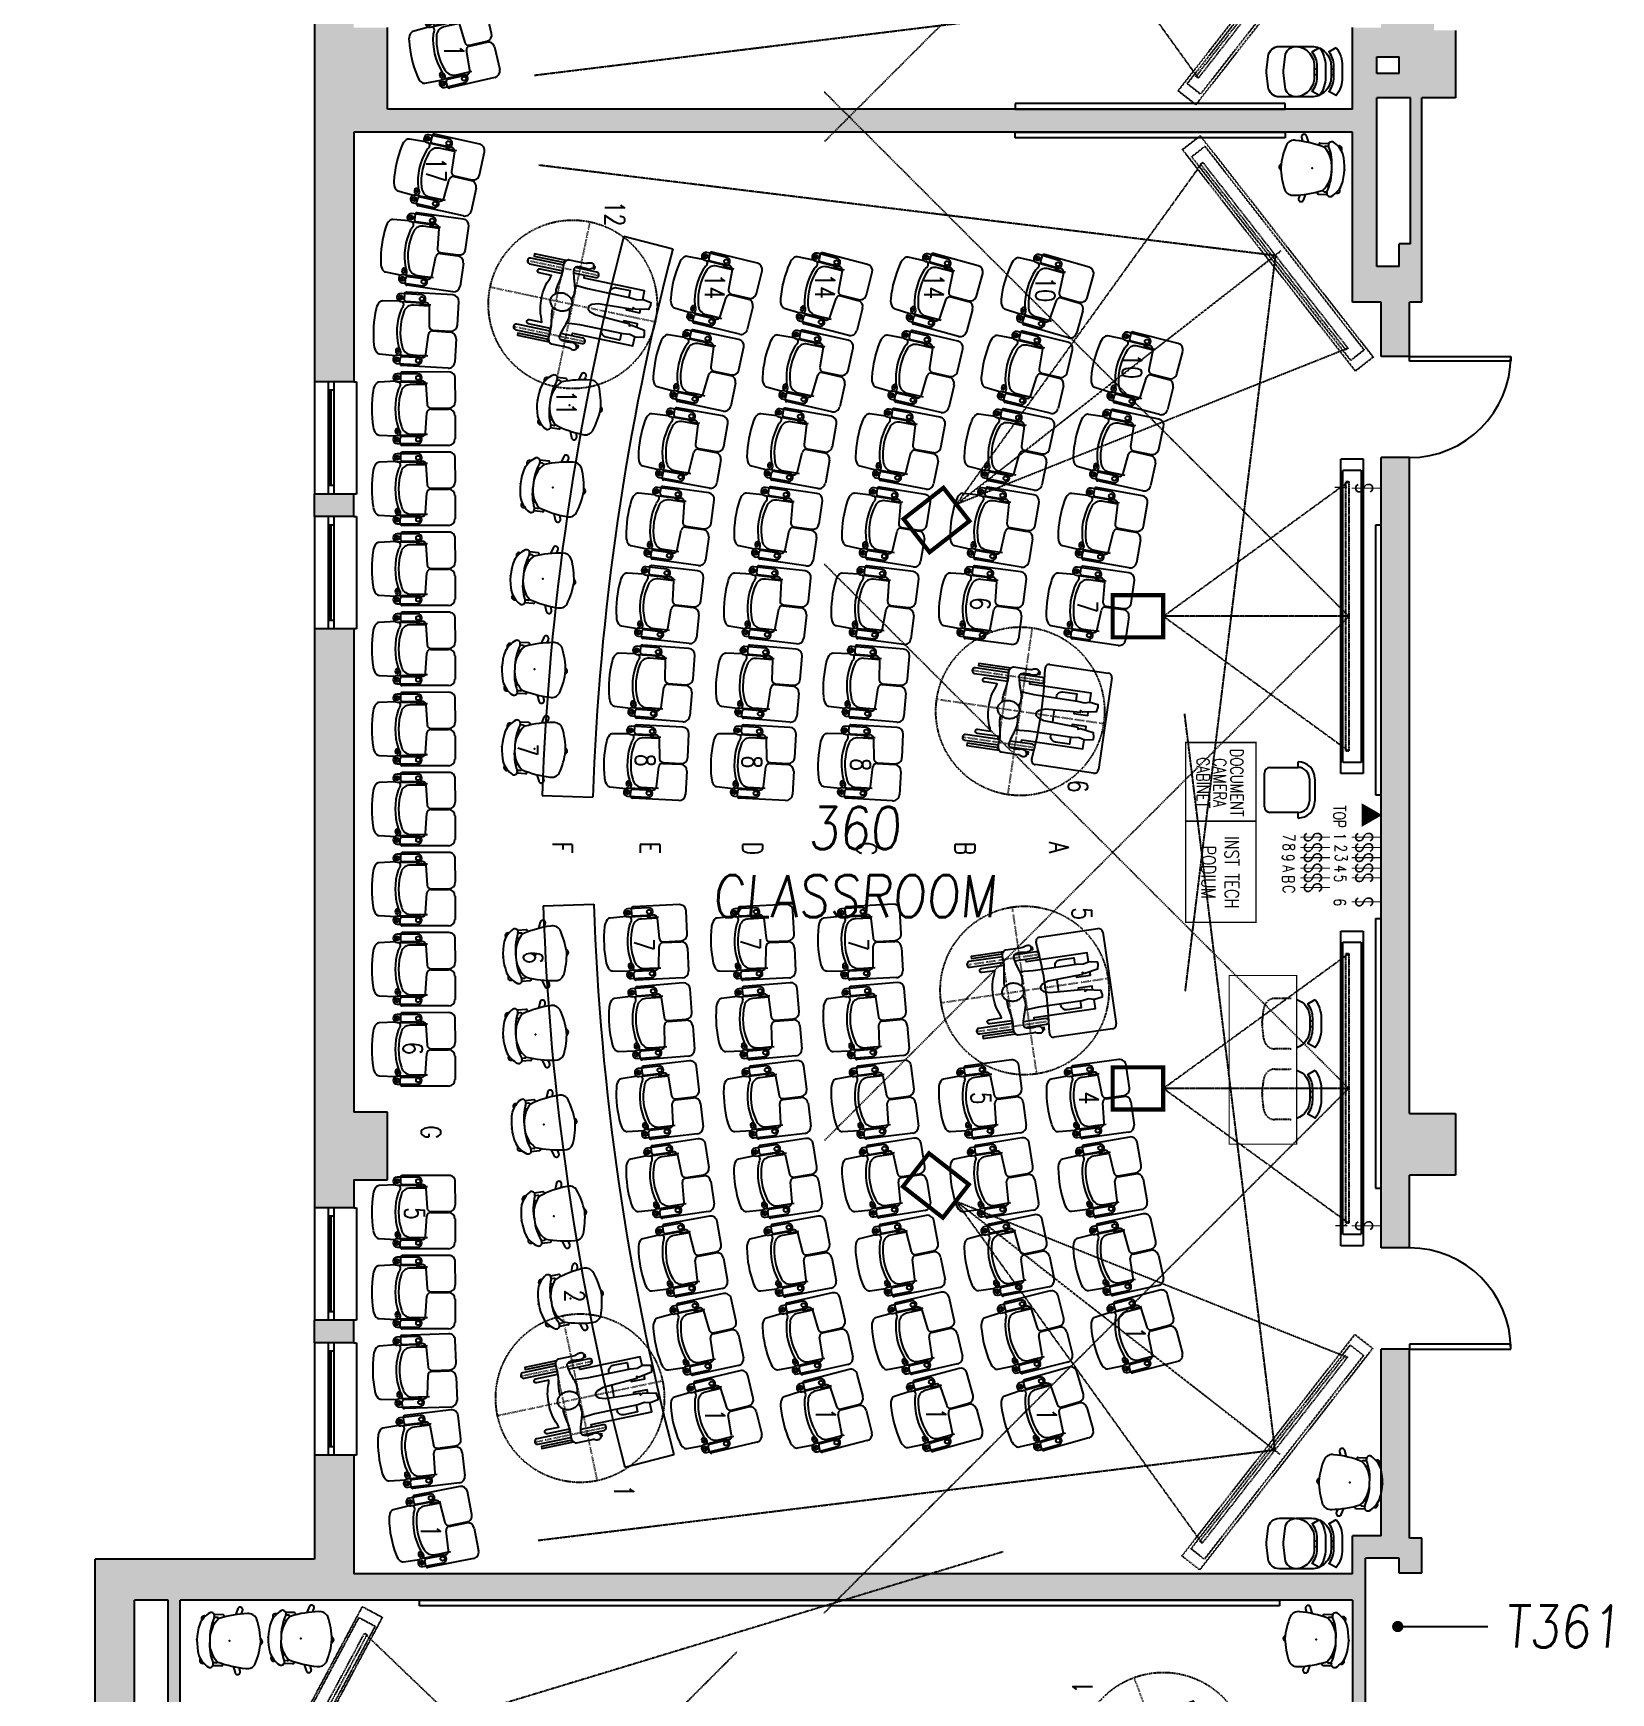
# Model space of a CAD drawing. Extents: x 1017 to 4085, y 665 to 3373.
# Drawn here: x 3101 to 3662, y 1490 to 2081 of the extents above; entities that cross this region are included whole.
import ezdxf
from ezdxf.enums import TextEntityAlignment as Align

# ---------------------------------------------------------------- set-up
doc = ezdxf.new("R2010")
doc.units = 0
doc.header["$MEASUREMENT"] = 0
for name, pattern in [('CENTER2', [1.125, 0.75, -0.125, 0.125, -0.125]), ('DASHED2', [0.375, 0.25, -0.125]), ('DOT', [0.25, 0, -0.25]), ('DOT2', [0.125, 0, -0.125])]:
    doc.linetypes.add(name, pattern=pattern)
doc.layers.get('0').update_dxf_attribs({"linetype": 'CONTINUOUS'})
for name, color, linetype in [('A-BELOW', 111, 'CONTINUOUS'), ('A-DOOR', 7, 'CONTINUOUS'), ('A-FS-ID', 6, 'CONTINUOUS'), ('A-FS-NM', 6, 'CONTINUOUS'), ('A-GLAZ', 191, 'CONTINUOUS'), ('A-WL-EX', 171, 'CONTINUOUS'), ('class_ADA', 253, 'CONTINUOUS'), ('class_FILL', 253, 'CONTINUOUS'), ('class_FURN', 30, 'CONTINUOUS'), ('class_NOTE', 40, 'CONTINUOUS'), ('class_OH_TECH', 43, 'DASHED2'), ('class_SWITCHES', 7, 'CONTINUOUS')]:
    doc.layers.add(name, color=color, linetype=linetype)
doc.styles.add('ROMAND', font='romand', dxfattribs={"width": 0.75, "height": 0.25})
doc.styles.add('ROMANS', font='romans.shx', dxfattribs={"width": 0.75, "height": 0.078125})
doc.styles.get("Standard").update_dxf_attribs({"font": 'ROMANS', "width": 0.85, "oblique": 5, "height": 15})

# ---------------------------------------------------------------- blocks, each defined once
blk = doc.blocks.new('KI-Concerto')
at = {"layer": 'class_FURN'}
for p, q in [((15.92, 5.94), (8.54, 5.94)), ((26.93, 6.56), (10.42, 6.53)), ((7.89, 3.22), (2.11, 2.92)), ((8.54, 3.06), (15.92, 3.06)), ((9.73, 5.84), (9.73, 4.01)), ((10.42, 3.32), (17.39, 3.33)), ((18.76, 2.06), (13.16, 2.06)), ((15.3, 2.56), (19.33, 2.56)), ((18.76, 2.05), (19.23, -5.06)), ((29.24, -4.04), (29.22, 4.27)), ((18.65, -15.07), (19.1, -7.96)), ((20.48, -6.67), (26.82, -6.67)), ((20.6, -6.35), (26.95, -6.33)), ((29.12, -8.96), (29.12, -17.27)), ((2.11, -15.92), (7.89, -16.22)), ((15.92, -16.06), (8.54, -16.06)), ((9.63, -18.88), (9.63, -17.04)), ((10.31, -16.35), (17.28, -16.35)), ((13.08, -15.56), (15.3, -15.56)), ((15.3, -15.56), (19.33, -15.56)), ((8.54, -18.94), (15.92, -18.94)), ((26.82, -19.56), (10.31, -19.56))]:
    blk.add_line(p, q, dxfattribs=at)
blk.add_lwpolyline([(15.3, -15.56), (18.52, -15.56)], dxfattribs=at)
for centre in [(8.48, 4.5), (16.01, 4.5), (8.48, -17.5), (16.01, -17.5)]:
    blk.add_circle(centre, 0.75, dxfattribs=at)
for centre, radius, start, end in [((8.54, 4.5), 1.44, 90, 270), ((10.42, 5.84), 0.688, 90.09677, 180.09677), ((15.92, 4.5), 1.44, 270, 90), ((26.93, 4.27), 2.29, 0.09677, 90.09677), ((40.31, -6.5), 40.83, 170.83889, 189.16111), ((4.9, -0.72), 4.95, 141.65363, 171.58659), ((2.19, 1.42), 1.5, 92.99997, 141.65363), ((29.82, -6.5), 21.99, 162.12732, 197.87268), ((12.95, -1.42), 4.4, 142.74738, 157.68292), ((8.46, 2), 1.25, 322.74738, 58.4517), ((10.42, 4.01), 0.688, 180.09677, 270.09677), ((13.16, -1.25), 3.31, 90, 160.16704), ((17.39, 1.96), 1.38, 3.749, 90.09677), ((29.46, -6.5), 20.43, 161.82199, 198.17801), ((20.6, -4.97), 1.38, 183.749, 270.09677), ((26.94, -4.04), 2.29, 270.09677, 0.09677), ((20.48, -8.05), 1.38, 90, 176.34778), ((26.82, -8.96), 2.29, 0, 90), ((4.9, -12.28), 4.95, 188.41341, 218.34637), ((2.19, -14.42), 1.5, 218.34637, 267.00003), ((8.54, -17.5), 1.44, 90, 270), ((12.95, -11.58), 4.4, 202.31708, 217.25262), ((8.46, -15), 1.25, 301.5483, 37.25262), ((10.31, -17.04), 0.688, 90, 180), ((13.63, -11.89), 3.71, 195.36427, 261.524), ((15.92, -17.5), 1.44, 270, 90), ((17.28, -14.98), 1.38, 270, 356.34778), ((26.82, -17.27), 2.29, 270, 0), ((10.31, -18.88), 0.688, 180, 270)]:
    blk.add_arc(centre, radius, start, end, dxfattribs=at)
blk.add_ellipse((8.48, -14.5), major_axis=(0, -0.978), ratio=0.510636, dxfattribs=at)
for p in [(8.48, 4.5), (8.48, 4.5), (8.48, 4.5), (8.48, 4.5), (8.48, 4.42), (8.48, -14.5), (8.48, -17.5), (8.48, -17.5), (8.48, -17.5), (8.48, -17.5), (8.48, -17.5), (8.48, -17.5), (8.48, -17.5), (8.48, -17.5), (8.48, -17.5)]:
    blk.add_point(p, dxfattribs=at)
blk = doc.blocks.new('KI-Loose Castor')
at = {"layer": 'class_FURN'}
for p, q in [((-11.48, 2.41), (-9.33, 1.69)), ((-9.69, 3.85), (-10.77, 4.15)), ((9.12, 1.7), (11.25, 2.51)), ((10.7, 4.34), (9.42, 3.92)), ((-9.1, -2.78), (-9.04, -5.78)), ((-8.36, -2.27), (-8.61, -2.27)), ((-8.06, -4.76), (-8.04, -5.76)), ((-5.98, -5.49), (-6.5, -6.29)), ((6.45, -6.13), (5.93, -5.42)), ((8.14, -4.44), (8.16, -5.44)), ((8.34, -1.94), (8.59, -1.93)), ((9.1, -2.42), (9.16, -5.42)), ((-4.07, -6.41), (-4.34, -6.79)), ((4.01, -6.39), (4.27, -6.71))]:
    blk.add_line(p, q, dxfattribs=at)
for centre, radius, start, end in [((-6.8, 6.47), 3.15, 118.42594, 189.91254), ((26.79, 8.81), 36.81, 184.48419, 200.40843), ((2.08, -17.11), 28.33, 94.6617, 111.50889), ((-0.11, 10.72), 1.01, 18.70818, 162.16334), ((-1.4, -16.65), 27.8, 70.5697, 87.57572), ((-27.2, 7.73), 36.81, 341.86433, 357.78857), ((6.46, 6.73), 3.15, 352.36022, 63.84683), ((-11.13, 3.28), 0.941, 67.68948, 255.34965), ((10.98, 3.42), 0.957, 286.85803, 108.84649), ((-8.48, -6.9), 1.22, 68.51741, 204.44381), ((-8.6, -2.77), 0.5, 91.13638, 181.13638), ((-7.56, -4.75), 0.5, 96.27317, 181.13638), ((-1.22, 11.69), 18.74, 248.6571, 274.89283), ((-0.62, 3.19), 10.2, 225.9302, 274.21185), ((0.71, 2.51), 9.5, 268.01282, 318.07888), ((1.2, 9.33), 16.33, 267.12531, 295.232), ((7.64, -4.45), 0.5, 1.13638, 85.41919), ((8.65, -6.56), 1.22, 337.82896, 113.75535), ((8.6, -2.43), 0.5, 1.13638, 91.13638), ((-2.09, -2.56), 8.93, 212.80472, 248.17698), ((-7.41, -9.39), 0.951, 155.82172, 308.26441), ((-0.2, 7.79), 19.35, 254.40325, 287.86951), ((2.09, -2.48), 8.93, 294.09578, 329.46804), ((7.57, -9.26), 0.959, 228.65316, 29.28798)]:
    blk.add_arc(centre, radius, start, end, dxfattribs=at)
for p in [(0, 0), (0.18, -11.56)]:
    blk.add_point(p, dxfattribs=at)
blk = doc.blocks.new('Roma_Chair')
at = {"layer": 'class_FURN'}
for points in [[(-5.44, 11.7), (-0.44, 12.26, -0.055385), (0.44, 12.26), (5.44, 11.7, -0.382162), (9, 7.73), (9, 2.31, -0.414214), (2, -4.69), (-2, -4.69, -0.414214), (-9, 2.31), (-9, 7.73, -0.382162)], [(8.55, -6.53, -0.160866), (2, -8.69), (-2, -8.69, -0.160866), (-8.55, -6.53), (-7.04, -3.91, 0.171967), (-2, -5.69), (2, -5.69, 0.171967), (7.04, -3.91)]]:
    blk.add_lwpolyline(points, format="xyb", close=True, dxfattribs=at)
for points in [[(-1, -4.69), (-1, -5.69)], [(1, -4.69), (1, -5.69)]]:
    blk.add_lwpolyline(points, dxfattribs=at)
blk = doc.blocks.new('IT-Screen_08_short')
at = {"layer": 'class_OH_TECH', "linetype": 'DASHED2', "ltscale": 0.5}
for points in [[(186.68, -186.68), (0, 0), (186.68, 186.68)], [(0, 48), (66, 0), (0, -48)]]:
    blk.add_lwpolyline(points, dxfattribs=at)
for points in [[(-5.12, 56), (2.88, 56), (2.88, -56), (-5.12, -56)], [(-4.38, 52), (2.12, 52), (2.12, -52), (-4.38, -52)]]:
    blk.add_lwpolyline(points, close=True, dxfattribs=at)
at = {"layer": 'class_OH_TECH', "linetype": 'DASHED2', "ltscale": 0.4}
blk.add_lwpolyline([(0, 48), (1, 48), (1, -48), (0, -48)], close=True, dxfattribs=at)
at = {"layer": 'class_OH_TECH', "linetype": 'DASHED2', "ltscale": 0.5, "const_width": 1.5}
blk.add_lwpolyline([(66, -7.5), (84, -7.5), (84, 7.5), (66, 7.5)], close=True, dxfattribs=at)
at = {"layer": 'class_OH_TECH', "linetype": 'CENTER2', "ltscale": 0.5}
blk.add_lwpolyline([(0, 0), (66, 0)], dxfattribs=at)
blk = doc.blocks.new('IT-Screen_07_center')
at = {"layer": 'class_OH_TECH', "linetype": 'DASHED2', "ltscale": 0.5}
for points in [[(189.17, -186.68), (2.49, 0), (189.17, 186.68)], [(2.49, 42), (146.49, 0), (2.49, -42)]]:
    blk.add_lwpolyline(points, dxfattribs=at)
for points in [[(-2.63, 50), (5.37, 50), (5.37, -50), (-2.63, -50)], [(-1.63, 46), (4.37, 46), (4.37, -46), (-1.63, -46)]]:
    blk.add_lwpolyline(points, close=True, dxfattribs=at)
at = {"layer": 'class_OH_TECH', "linetype": 'DASHED2', "ltscale": 0.4}
blk.add_lwpolyline([(2.49, 42), (3.49, 42), (3.49, -42), (2.49, -42)], close=True, dxfattribs=at)
at = {"layer": 'class_OH_TECH', "linetype": 'DASHED2', "ltscale": 0.5, "const_width": 1.5}
blk.add_lwpolyline([(146.49, -7.5), (164.49, -7.5), (164.49, 7.5), (146.49, 7.5)], close=True, dxfattribs=at)
at = {"layer": 'class_OH_TECH', "linetype": 'CENTER2', "ltscale": 0.5}
blk.add_lwpolyline([(0, 0), (146.49, 0)], dxfattribs=at)
blk = doc.blocks.new('EDADA_KI_with wheel chair')
at = {"layer": 'class_ADA', "color": 253, "linetype": 'DOT'}
for p, q in [((0, -60.53), (0, -0.53)), ((-12, -49.53), (-12, -23.53)), ((12, -49.53), (12, -23.53)), ((30, -30.53), (-30, -30.53)), ((14.75, -36.53), (-14.75, -36.53))]:
    blk.add_line(p, q, dxfattribs=at)
at = {"layer": 'class_ADA', "color": 253}
for points in [[(-6.97, -31.34), (-6.57, -26.53), (-6.57, -10.84), (-6.29, -8.45), (-6.85, -6.34), (-6.36, -3.53), (-5.45, -3.39), (-3.76, -3.74), (-2.91, -8.38), (-3.34, -9.3), (-2.63, -9.37), (-2, -21.75), (-1.3, -23.86), (-0.52, -24.77), (0, -24.85), (0.52, -24.77), (1.3, -23.86), (2, -21.75), (2.63, -9.37), (3.34, -9.3), (2.91, -8.38), (3.76, -3.74), (5.45, -3.39), (6.36, -3.53), (6.85, -6.34), (6.29, -8.45), (6.57, -10.84), (6.57, -26.53), (6.97, -31.34)], [(-6.8, -6.53), (-10, -6.53), (-10, -28.53), (-11, -28.53)], [(-2.52, -11.53), (-2, -11.53), (-2, -6.53), (-3.25, -6.53)], [(3.25, -6.53), (2, -6.53), (2, -11.53), (2.52, -11.53)], [(11, -28.53), (10, -28.53), (10, -6.53), (6.8, -6.53)], [(-14, -26.3), (-14, -25.53), (-14.75, -25.53), (-14.75, -26.03)], [(14.75, -26.03), (14.75, -25.53), (14, -25.53), (14, -26.3)], [(-14.75, -35.98), (-14.75, -47.53), (-14, -47.53), (-14, -36.39)], [(14, -36.39), (14, -47.53), (14.75, -47.53), (14.75, -35.98)]]:
    blk.add_lwpolyline(points, dxfattribs=at)
for points in [[(-6.57, -18.53), (-7, -18.53, -0.414214), (-9, -16.53), (-9, -11.53), (-6.57, -11.53)], [(6.57, -11.53), (9, -11.53), (9, -16.53, -0.414214), (7, -18.53), (6.57, -18.53)], [(-11, -32.53), (-11, -24.53, 1), (-13, -24.53), (-13, -32.38, 1)], [(2.16, -18.53), (0, -18.53), (-2.16, -18.53, -0.414214)], [(13, -32.38), (13, -24.53, 1), (11, -24.53), (11, -32.53, 1)], [(-2.43, -37.25, -0.009012), (-3.41, -37.32, -0.040464), (-4.18, -37.3, -0.024009), (-6.95, -36.86, 0.02518), (-9.6, -36.45, 0.062246), (-12.47, -36.51, -0.115331), (-14.03, -36.38, -0.037518), (-14.31, -36.27, -0.035722), (-14.59, -36.1, -0.094361), (-15.15, -35.54, -0.148049), (-15.29, -35.05), (-15.29, -29.84), (-15.29, -28.93, 0.11973), (-15.36, -28.64, -0.046388), (-15.65, -27.94, -0.031539), (-15.71, -27.64, -0.017582), (-15.79, -27.1, -0.384464), (-15.01, -26.06, -0.325919), (-13.68, -26.67, -0.055549), (-13.4, -27.34, -0.074743), (-13.32, -27.87, -0.052222), (-13.42, -28.65, 0.045141), (-13.54, -29.56, 0.049351), (-13.43, -31.4, 0.103824), (-13.11, -32.23, 0.053783), (-12.93, -32.46, 0.074353), (-12.76, -32.58, 0.158953), (-12.03, -32.71, 0.041249), (-9.31, -32.09, 0.003698), (-7.91, -31.64, -0.006681), (-7.13, -31.39, -0.005459), (-6.14, -31.1, -0.007155), (-5.38, -30.9, -0.061185), (-4.97, -30.85, -0.015766), (-3.41, -30.9, -0.062077), (-2.61, -31.05, -0.029276), (-1.74, -31.38)], [(2.43, -37.25, 0.009012), (3.41, -37.32, 0.040464), (4.18, -37.3, 0.024009), (6.95, -36.86, -0.02518), (9.6, -36.45, -0.062246), (12.47, -36.51, 0.115331), (14.03, -36.38, 0.037518), (14.31, -36.27, 0.035722), (14.59, -36.1, 0.094361), (15.15, -35.54, 0.148049), (15.29, -35.05), (15.29, -29.84), (15.29, -28.93, -0.11973), (15.36, -28.64, 0.046388), (15.65, -27.94, 0.031539), (15.71, -27.64, 0.017582), (15.79, -27.1, 0.384464), (15.01, -26.06, 0.325919), (13.68, -26.67, 0.055549), (13.4, -27.34, 0.074743), (13.32, -27.87, 0.052222), (13.42, -28.65, -0.045141), (13.54, -29.56, -0.049351), (13.43, -31.4, -0.103824), (13.11, -32.23, -0.053783), (12.93, -32.46, -0.074353), (12.76, -32.58, -0.158953), (12.03, -32.71, -0.041249), (9.31, -32.09, -0.003698), (7.91, -31.64, 0.006681), (7.13, -31.39, 0.005459), (6.14, -31.1, 0.007155), (5.38, -30.9, 0.061185), (4.97, -30.85, 0.015766), (3.41, -30.9, 0.062077), (2.61, -31.05, 0.029276), (1.74, -31.38)], [(-13, -36.55), (-13, -48.53, 1), (-11, -48.53), (-11, -36.39, 1)], [(11, -36.53), (10, -36.53), (10, -44.53, -1), (8.5, -44.53), (8.5, -40.03), (7.5, -40.28, -0.123106), (0, -41.78, -0.123106), (-7.5, -40.28), (-8.5, -40.03), (-8.5, -44.53, -1), (-10, -44.53), (-10, -36.53), (-11, -36.53)], [(11, -36.39), (11, -48.53, 1), (13, -48.53), (13, -36.55, 1)]]:
    blk.add_lwpolyline(points, format="xyb", dxfattribs=at)
blk.add_lwpolyline([(0, -38.71, 0.122026), (1.16, -38.42, 0.105329), (2.22, -37.54, 0.087994), (2.89, -36.28, 0.078725), (3.14, -34.71, 0.078725), (2.89, -33.14, 0.087994), (2.22, -31.88, 0.105329), (1.16, -30.99, 0.122026), (0, -30.71, 0.122026), (-1.16, -30.99, 0.105329), (-2.22, -31.88, 0.087994), (-2.89, -33.14, 0.078725), (-3.14, -34.71, 0.078725), (-2.89, -36.28, 0.087994), (-2.22, -37.54, 0.105329), (-1.16, -38.42, 0.122026)], format="xyb", close=True, dxfattribs=at)
at = {"layer": 'class_ADA', "color": 252, "linetype": 'DOT2', "ltscale": 0.5}
blk.add_circle((0, -30.53), 30, dxfattribs=at)
at = {"layer": 'class_FURN'}
for p, q in [((-16.5, 0), (16.5, 0)), ((-18, -22.5), (-18, -1.5)), ((18, -1.5), (18, -22.5))]:
    blk.add_line(p, q, dxfattribs=at)
for centre, radius, start, end in [((-16.5, -1.5), 1.5, 90, 180), ((16.5, -1.5), 1.5, 360, 90), ((-16.5, -22.5), 1.5, 180, 279.93948), ((0, -158.41), 135.41, 83.1115, 96.8885), ((16.5, -22.5), 1.5, 260.06052, 0)]:
    blk.add_arc(centre, radius, start, end, dxfattribs=at)
blk = doc.blocks.new('Mayline_Instructor_Table')
at = {"layer": 'class_FURN', "const_width": 0.375}
blk.add_lwpolyline([(-30, -24), (30, -24), (30, 0), (-30, 0)], close=True, dxfattribs=at)
blk = doc.blocks.new('Roma_Chair_underdesk')
at = {"layer": 'class_FURN', "color": 252, "linetype": 'DOT2', "ltscale": 0.5}
blk.add_lwpolyline([(-8.99, 1.94, -0.013189), (-9, 2.31), (-9, 7.73, -0.382162), (-5.44, 11.7), (-0.44, 12.26, -0.055385), (0.44, 12.26), (5.44, 11.7, -0.382162), (9, 7.73), (9, 2.31, -0.013189), (8.99, 1.94)], format="xyb", dxfattribs=at)
at = {"layer": 'class_FURN'}
blk.add_lwpolyline([(8.61, 0, -0.318862), (2, -4.69), (-2, -4.69, -0.318862), (-8.61, 0, -0.318862)], format="xyb", dxfattribs=at)
blk.add_lwpolyline([(8.55, -6.53, -0.160866), (2, -8.69), (-2, -8.69, -0.160866), (-8.55, -6.53), (-7.04, -3.91, 0.171967), (-2, -5.69), (2, -5.69, 0.171967), (7.04, -3.91)], format="xyb", close=True, dxfattribs=at)
for points in [[(-1, -4.69), (-1, -5.69)], [(1, -4.69), (1, -5.69)]]:
    blk.add_lwpolyline(points, dxfattribs=at)
blk = doc.blocks.new('KI-Strive-Stool')
at = {"layer": 'class_FURN'}
for p, q in [((-6, 0), (6, 0)), ((-8, -12), (-8, -2)), ((8, -2), (8, -12)), ((-10, -12), (-8, -12)), ((4, -16), (-4, -16)), ((8, -12), (10, -12)), ((4, -18), (-4, -18))]:
    blk.add_line(p, q, dxfattribs=at)
for centre, radius, start, end in [((-6, -2), 2, 90, 180), ((6, -2), 2, 0, 90), ((-4, -12), 6, 180, 270), ((-4, -12), 4, 180, 270), ((4, -12), 6, 270, 0), ((4, -12), 4, 270, 0)]:
    blk.add_arc(centre, radius, start, end, dxfattribs=at)
blk = doc.blocks.new('IT-Podium_36')
at = {"layer": 'class_FURN', "const_width": 0.5}
blk.add_lwpolyline([(0, -25), (36, -25), (36, 0), (0, 0)], close=True, dxfattribs=at)
at = {"layer": 'class_FURN', "insert": (18.22, -12.74), "char_height": 5, "width": 28, "attachment_point": 5, "style": 'ROMANS'}
blk.add_mtext('INST TECH PODIUM', dxfattribs=at)
blk = doc.blocks.new('IT-Document_Camera')
at = {"layer": 'class_FURN', "const_width": 0.5}
blk.add_lwpolyline([(0, -25), (28, -25), (28, 0), (0, 0)], close=True, dxfattribs=at)
at = {"layer": 'class_FURN', "insert": (14.34, -12.86), "char_height": 4.5, "width": 26, "attachment_point": 5, "line_spacing_factor": 0.8, "style": 'ROMANS'}
blk.add_mtext('DOCUMENT CAMERA CABINET', dxfattribs=at)
blk = doc.blocks.new('HC-WheelChair')
at = {"layer": 'class_ADA', "color": 253, "linetype": 'DOT'}
for p, q in [((0, 30), (0, -30)), ((-12, 19), (-12, -7)), ((12, 19), (12, -7)), ((-14.75, 6), (14.75, 6)), ((-30, 0), (30, 0))]:
    blk.add_line(p, q, dxfattribs=at)
at = {"layer": 'class_ADA', "color": 253}
for points in [[(-11, 5.86), (-11, 18, 1), (-13, 18), (-13, 6.02, 1)], [(13, 6.02), (13, 18, 1), (11, 18), (11, 5.86, 1)], [(-11, 6), (-10, 6), (-10, 14, -1), (-8.5, 14), (-8.5, 9.5), (-7.5, 9.75, -0.123106), (0, 11.25, -0.123106), (7.5, 9.75), (8.5, 9.5), (8.5, 14, -1), (10, 14), (10, 6), (11, 6)], [(-2.43, 6.71, 0.009012), (-3.41, 6.79, 0.040464), (-4.18, 6.76, 0.024009), (-6.95, 6.33, -0.02518), (-9.6, 5.92, -0.062246), (-12.47, 5.98, 0.115331), (-14.03, 5.85, 0.037518), (-14.31, 5.73, 0.035722), (-14.59, 5.57, 0.094361), (-15.15, 5, 0.148049), (-15.29, 4.51), (-15.29, -0.69), (-15.29, -1.61, -0.11973), (-15.36, -1.89, 0.046388), (-15.65, -2.59, 0.031539), (-15.71, -2.89, 0.017582), (-15.79, -3.44, 0.384464), (-15.01, -4.48, 0.325919), (-13.68, -3.86, 0.055549), (-13.4, -3.19, 0.074743), (-13.32, -2.66, 0.052222), (-13.42, -1.88, -0.045141), (-13.54, -0.97, -0.049351), (-13.43, 0.87, -0.103824), (-13.11, 1.7, -0.053783), (-12.93, 1.93, -0.074353), (-12.76, 2.05, -0.158953), (-12.03, 2.18, -0.041249), (-9.31, 1.56, -0.003698), (-7.91, 1.1, 0.006681), (-7.13, 0.86, 0.005459), (-6.14, 0.56, 0.007155), (-5.38, 0.36, 0.061185), (-4.97, 0.31, 0.015766), (-3.41, 0.36, 0.062077), (-2.61, 0.51, 0.029276), (-1.74, 0.85)], [(2.43, 6.71, -0.009012), (3.41, 6.79, -0.040464), (4.18, 6.76, -0.024009), (6.95, 6.33, 0.02518), (9.6, 5.92, 0.062246), (12.47, 5.98, -0.115331), (14.03, 5.85, -0.037518), (14.31, 5.73, -0.035722), (14.59, 5.57, -0.094361), (15.15, 5, -0.148049), (15.29, 4.51), (15.29, -0.69), (15.29, -1.61, 0.11973), (15.36, -1.89, -0.046388), (15.65, -2.59, -0.031539), (15.71, -2.89, -0.017582), (15.79, -3.44, -0.384464), (15.01, -4.48, -0.325919), (13.68, -3.86, -0.055549), (13.4, -3.19, -0.074743), (13.32, -2.66, -0.052222), (13.42, -1.88, 0.045141), (13.54, -0.97, 0.049351), (13.43, 0.87, 0.103824), (13.11, 1.7, 0.053783), (12.93, 1.93, 0.074353), (12.76, 2.05, 0.158953), (12.03, 2.18, 0.041249), (9.31, 1.56, 0.003698), (7.91, 1.1, -0.006681), (7.13, 0.86, -0.005459), (6.14, 0.56, -0.007155), (5.38, 0.36, -0.061185), (4.97, 0.31, -0.015766), (3.41, 0.36, -0.062077), (2.61, 0.51, -0.029276), (1.74, 0.85)], [(-13, 1.85), (-13, -6, 1), (-11, -6), (-11, 2, 1)], [(11, 2), (11, -6, 1), (13, -6), (13, 1.85, 1)], [(-6.57, -19), (-9, -19), (-9, -14, -0.414214), (-7, -12), (-6.57, -12)], [(-2.16, -12), (0, -12), (2.16, -12, -0.414214)], [(6.57, -12), (7, -12, -0.414214), (9, -14), (9, -19), (6.57, -19)]]:
    blk.add_lwpolyline(points, format="xyb", dxfattribs=at)
for points in [[(-14, 5.86), (-14, 17), (-14.75, 17), (-14.75, 5.45)], [(14.75, 5.45), (14.75, 17), (14, 17), (14, 5.86)], [(6.97, 0.8), (6.57, -4), (6.57, -19.69), (6.29, -22.08), (6.85, -24.19), (6.36, -27.01), (5.45, -27.15), (3.76, -26.79), (2.91, -22.15), (3.34, -21.24), (2.63, -21.17), (2, -8.78), (1.3, -6.67), (0.52, -5.76), (0, -5.68), (-0.52, -5.76), (-1.3, -6.67), (-2, -8.78), (-2.63, -21.17), (-3.34, -21.24), (-2.91, -22.15), (-3.76, -26.79), (-5.45, -27.15), (-6.36, -27.01), (-6.85, -24.19), (-6.29, -22.08), (-6.57, -19.69), (-6.57, -4), (-6.97, 0.8)], [(-14.75, -4.5), (-14.75, -5), (-14, -5), (-14, -4.24)], [(-11, -2), (-10, -2), (-10, -24), (-6.8, -24)], [(6.8, -24), (10, -24), (10, -2), (11, -2)], [(14, -4.24), (14, -5), (14.75, -5), (14.75, -4.5)], [(-3.25, -24), (-2, -24), (-2, -19), (-2.52, -19)], [(2.52, -19), (2, -19), (2, -24), (3.25, -24)]]:
    blk.add_lwpolyline(points, dxfattribs=at)
blk.add_lwpolyline([(0, 8.17, 0.122026), (-1.16, 7.89, 0.105329), (-2.22, 7, 0.087994), (-2.89, 5.74, 0.078725), (-3.14, 4.17, 0.078725), (-2.89, 2.6, 0.087994), (-2.22, 1.35, 0.105329), (-1.16, 0.46, 0.122026), (0, 0.17, 0.122026), (1.16, 0.46, 0.105329), (2.22, 1.35, 0.087994), (2.89, 2.6, 0.078725), (3.14, 4.17, 0.078725), (2.89, 5.74, 0.087994), (2.22, 7, 0.105329), (1.16, 7.89, 0.122026)], format="xyb", close=True, dxfattribs=at)
at = {"layer": 'class_ADA', "color": 252, "linetype": 'DOT2', "ltscale": 0.5}
blk.add_circle((0, 0), 30, dxfattribs=at)
blk = doc.blocks.new('IT-Screen_09')
at = {"layer": 'class_OH_TECH', "linetype": 'DASHED2', "ltscale": 0.5}
for points in [[(186.68, -186.68), (0, 0), (186.68, 186.68)], [(0, 54), (192, 0), (0, -54)]]:
    blk.add_lwpolyline(points, dxfattribs=at)
for points in [[(-5.12, 62), (2.88, 62), (2.88, -62), (-5.05, -62)], [(-4.37, 58), (2.13, 58), (2.13, -58), (-4.29, -58)]]:
    blk.add_lwpolyline(points, close=True, dxfattribs=at)
at = {"layer": 'class_OH_TECH', "linetype": 'DASHED2', "ltscale": 0.4}
blk.add_lwpolyline([(0, 54), (1, 54), (1, -54), (0, -54)], close=True, dxfattribs=at)
at = {"layer": 'class_OH_TECH', "linetype": 'DASHED2', "ltscale": 0.5, "const_width": 1.5}
blk.add_lwpolyline([(192, -7.5), (210, -7.5), (210, 7.5), (192, 7.5)], close=True, dxfattribs=at)
at = {"layer": 'class_OH_TECH', "linetype": 'CENTER2', "ltscale": 0.5}
blk.add_lwpolyline([(0, 0), (192, 0)], dxfattribs=at)
blk = doc.blocks.new('IT-Screen_10_short')
at = {"layer": 'class_OH_TECH', "linetype": 'DASHED2', "ltscale": 0.5}
for points in [[(186.68, -186.68), (0, 0), (186.68, 186.68)], [(0, 60), (120, 0), (0, -60)]]:
    blk.add_lwpolyline(points, dxfattribs=at)
for points in [[(-5.12, 68), (2.88, 68), (2.88, -68), (-5.12, -68)], [(-4.38, 64), (2.12, 64), (2.12, -64), (-4.38, -64)]]:
    blk.add_lwpolyline(points, close=True, dxfattribs=at)
at = {"layer": 'class_OH_TECH', "linetype": 'DASHED2', "ltscale": 0.4}
blk.add_lwpolyline([(0, 60), (1, 60), (1, -60), (0, -60)], close=True, dxfattribs=at)
at = {"layer": 'class_OH_TECH', "linetype": 'DASHED2', "ltscale": 0.5, "const_width": 1.5}
blk.add_lwpolyline([(120, -7.5), (138, -7.5), (138, 7.5), (120, 7.5)], close=True, dxfattribs=at)
at = {"layer": 'class_OH_TECH', "linetype": 'CENTER2', "ltscale": 0.5}
blk.add_lwpolyline([(0, 0), (120, 0)], dxfattribs=at)
blk = doc.blocks.new('SW1')
at = {"const_width": 0.5}
blk.add_lwpolyline([(0, 14), (0, 0)], dxfattribs=at)
at = {"style": 'ROMAND', "width": 0.75}
blk.add_text('S', height=8, dxfattribs=at).set_placement((0, 8.02), align=Align.MIDDLE_CENTER)
blk = doc.blocks.new('TEL')
blk.add_lwpolyline([(-2, 0, 0.5, 10.38, 0), (-11, 0, 10.38, 10.38, 0)], format="xyseb")
at = {"const_width": 0.5}
blk.add_lwpolyline([(-11, -5.2), (-2, 0), (-11, 5.2)], close=True, dxfattribs=at)
blk = doc.blocks.new('phone')
at = {"layer": 'class_SWITCHES', "xscale": 0.75, "yscale": 0.75, "zscale": 0.75, "rotation": 89.99999999999999}
blk.add_blockref('TEL', (0, 1.5), dxfattribs=at)

msp = doc.modelspace()

# ---------------------------------------------------------------- hatches: boundary and pattern name
at = {"layer": 'class_FILL'}
h = msp.add_hatch(color=256, dxfattribs=at)
h.dxf.hatch_style = 1
h.paths.add_polyline_path([(3226.81, 2082.53), (3214.81, 2082.53), (3214.81, 2162.53), (3200.81, 2162.53), (3200.81, 1956.53), (3214.81, 1956.53), (3214.81, 2045.28), (3570.19, 2045.28), (3570.19, 1984.78), (3580.33, 1984.78), (3580.33, 1965.53), (3590.46, 1965.53), (3590.46, 1984.78), (3594.81, 1984.78), (3594.81, 2057.53), (3606.81, 2057.53), (3606.81, 2081.53), (3599.21, 2081.53), (3599.21, 2132.53), (3590.46, 2132.53), (3590.46, 2135.03), (3580.33, 2135.03), (3580.33, 2082.53), (3570.19, 2082.53), (3570.19, 2053.53), (3226.81, 2053.53)])
h.paths.add_polyline_path([(3578.81, 2057.53), (3590.81, 2057.53), (3590.81, 2005.53), (3586.81, 2005.53), (3586.81, 1997.53), (3578.81, 1997.53)], flags=16)
h.paths.add_polyline_path([(3578.81, 2066.16), (3578.81, 2072.16), (3586.81, 2072.16), (3586.81, 2066.16)], flags=16)
h = msp.add_hatch(color=256, dxfattribs=at)
h.dxf.hatch_style = 1
h.paths.add_polyline_path([(3606.81, 1696.16), (3590.46, 1696.16), (3590.46, 1929.53), (3580.33, 1929.53), (3580.33, 1648.28), (3590.46, 1648.28), (3590.46, 1674.16), (3606.81, 1674.16)])
h = msp.add_hatch(color=256, dxfattribs=at)
h.dxf.hatch_style = 1
h.paths.add_polyline_path([(3214.81, 1916.53), (3200.81, 1916.53), (3200.81, 1908.53), (3214.81, 1908.53)])
h = msp.add_hatch(color=256, dxfattribs=at)
h.dxf.hatch_style = 1
h.paths.add_polyline_path([(3226.81, 1696.53), (3214.81, 1696.53), (3214.81, 1868.53), (3200.81, 1868.53), (3200.81, 1662.53), (3214.81, 1662.53), (3214.81, 1672.53), (3226.81, 1672.53)])
h = msp.add_hatch(color=256, dxfattribs=at)
h.dxf.hatch_style = 1
h.paths.add_polyline_path([(3214.81, 1622.53), (3200.81, 1622.53), (3200.81, 1614.53), (3214.81, 1614.53)])
h = msp.add_hatch(color=256, dxfattribs=at)
h.dxf.hatch_style = 1
h.paths.add_polyline_path([(3574.81, 1537.87), (3586.81, 1537.87), (3586.81, 1532.53), (3594.81, 1532.53), (3594.81, 1545.03), (3590.46, 1545.03), (3590.46, 1612.28), (3580.33, 1612.28), (3580.33, 1545.78), (3570.19, 1545.78), (3570.19, 1532.28), (3214.81, 1532.28), (3214.81, 1574.53), (3200.81, 1574.53), (3200.81, 1537.53), (3122.81, 1537.53), (3122.81, 886.53), (3200.81, 886.53), (3200.81, 874.53), (3214.81, 874.53), (3214.81, 884.53), (3220.84, 884.53), (3220.84, 892.53), (3602.81, 892.53), (3602.81, 890.53), (3608.81, 890.53), (3608.81, 892.53), (3608.81, 944.53), (3580.31, 944.53), (3580.31, 969.82), (3586.04, 979.75), (3577.28, 984.81), (3570.19, 972.53), (3570.19, 901.16), (3153.06, 901.16), (3153.06, 1522.91), (3214.81, 1522.91), (3570.19, 1522.91), (3570.19, 1396.53), (3575.58, 1387.2), (3584.35, 1392.26), (3580.31, 1399.25), (3580.31, 1424.53), (3606.81, 1424.53), (3606.81, 1446.53), (3594.81, 1446.53), (3594.81, 1484.53), (3586.81, 1484.53), (3586.81, 1480.79), (3574.81, 1480.79)])
h.paths.add_polyline_path([(3136.81, 1522.91), (3148.81, 1522.91), (3148.81, 900.53), (3136.81, 900.53), (3136.81, 918.53), (3148.81, 918.53), (3148.81, 942.53), (3136.81, 942.53), (3136.81, 1170.53), (3148.81, 1170.53), (3148.81, 1194.53), (3136.81, 1194.53), (3136.81, 1422.53), (3148.81, 1422.53), (3148.81, 1446.53), (3136.81, 1446.53)], flags=16)
h.paths.add_polyline_path([(3574.81, 1476.79), (3586.81, 1476.79), (3586.81, 1432.53), (3578.81, 1432.53), (3578.81, 1438.53), (3574.81, 1438.53)], flags=16)
h.paths.add_polyline_path([(3578.81, 936.53), (3584.81, 936.53), (3584.81, 916.53), (3600.81, 916.53), (3600.81, 900.53), (3574.81, 900.53), (3574.81, 924.53), (3578.81, 924.53)], flags=16)

# ---------------------------------------------------------------- linework, layer by layer
at = {"layer": 'A-BELOW'}
for p, q in [((3200.81, 1956.53), (3200.81, 1916.53)), ((3214.81, 1956.53), (3215.81, 1956.53)), ((3215.81, 1956.53), (3215.81, 1916.53)), ((3215.81, 1916.53), (3214.81, 1916.53)), ((3200.81, 1908.53), (3200.81, 1868.53)), ((3214.81, 1908.53), (3215.81, 1908.53)), ((3215.81, 1908.53), (3215.81, 1868.53)), ((3215.81, 1868.53), (3214.81, 1868.53)), ((3200.81, 1662.53), (3200.81, 1622.53)), ((3214.81, 1662.53), (3215.81, 1662.53)), ((3215.81, 1662.53), (3215.81, 1622.53)), ((3215.81, 1622.53), (3214.81, 1622.53)), ((3200.81, 1614.53), (3200.81, 1574.53)), ((3214.81, 1614.53), (3215.81, 1614.53)), ((3215.81, 1614.53), (3215.81, 1574.53)), ((3215.81, 1574.53), (3214.81, 1574.53))]:
    msp.add_line(p, q, dxfattribs=at)
at = {"layer": 'A-DOOR'}
for p, q in [((3590.46, 1965.53), (3626.46, 1965.53)), ((3590.46, 1963.78), (3590.46, 1965.53)), ((3626.46, 1963.78), (3590.46, 1963.78)), ((3626.46, 1965.53), (3626.46, 1963.78)), ((3590.46, 1614.03), (3590.46, 1612.28)), ((3626.46, 1614.03), (3590.46, 1614.03)), ((3626.46, 1612.28), (3626.46, 1614.03)), ((3590.46, 1612.28), (3626.46, 1612.28))]:
    msp.add_line(p, q, dxfattribs=at)
for centre, start, end in [((3590.46, 1965.53), 270, 0), ((3590.46, 1612.28), 0, 90)]:
    msp.add_arc(centre, 36, start, end, dxfattribs=at)
at = {"layer": 'A-FS-ID'}
msp.add_line((3586.25, 1513.53), (3618.34, 1513.53), dxfattribs=at)
at = {"layer": 'A-FS-ID', "const_width": 2}
msp.add_lwpolyline([(3585.25, 1513.53, 1), (3587.25, 1513.53, 1)], format="xyb", close=True, dxfattribs=at)
at = {"layer": 'A-GLAZ'}
for p, q in [((3205.81, 1916.53), (3205.81, 1956.53)), ((3207.81, 1916.53), (3207.81, 1956.53)), ((3207.81, 1953.53), (3205.81, 1953.53)), ((3206.06, 1919.53), (3206.06, 1953.53)), ((3206.56, 1919.53), (3206.56, 1953.53)), ((3206.81, 1919.53), (3206.81, 1953.53)), ((3207.81, 1919.53), (3205.81, 1919.53)), ((3205.81, 1868.53), (3205.81, 1908.53)), ((3207.81, 1868.53), (3207.81, 1908.53)), ((3207.81, 1905.53), (3205.81, 1905.53)), ((3206.06, 1871.53), (3206.06, 1905.53)), ((3206.56, 1871.53), (3206.56, 1905.53)), ((3206.81, 1871.53), (3206.81, 1905.53)), ((3207.81, 1871.53), (3205.81, 1871.53)), ((3205.81, 1622.53), (3205.81, 1662.53)), ((3207.81, 1622.53), (3207.81, 1662.53)), ((3207.81, 1659.53), (3205.81, 1659.53)), ((3206.06, 1625.53), (3206.06, 1659.53)), ((3206.56, 1625.53), (3206.56, 1659.53)), ((3206.81, 1625.53), (3206.81, 1659.53)), ((3207.81, 1625.53), (3205.81, 1625.53)), ((3205.81, 1574.53), (3205.81, 1614.53)), ((3207.81, 1574.53), (3207.81, 1614.53)), ((3207.81, 1611.53), (3205.81, 1611.53)), ((3206.06, 1577.53), (3206.06, 1611.53)), ((3206.56, 1577.53), (3206.56, 1611.53)), ((3206.81, 1577.53), (3206.81, 1611.53)), ((3207.81, 1577.53), (3205.81, 1577.53))]:
    msp.add_line(p, q, dxfattribs=at)
at = {"layer": 'A-WL-EX'}
for p, q in [((3200.81, 2162.53), (3200.81, 1956.53)), ((3226.81, 2053.53), (3226.81, 2082.53)), ((3570.19, 2053.53), (3570.19, 2082.53)), ((3606.81, 2081.53), (3606.81, 2057.53)), ((3578.81, 2066.16), (3578.81, 2072.16)), ((3578.81, 2072.16), (3586.81, 2072.16)), ((3586.81, 2066.16), (3586.81, 2072.16)), ((3586.81, 2066.16), (3578.81, 2066.16)), ((3590.81, 2057.53), (3578.81, 2057.53)), ((3578.81, 1997.53), (3578.81, 2057.53)), ((3590.81, 2005.53), (3590.81, 2057.53)), ((3606.81, 2057.53), (3594.81, 2057.53)), ((3594.81, 1984.78), (3594.81, 2057.53)), ((3570.19, 2053.53), (3226.81, 2053.53)), ((3570.19, 2045.28), (3214.81, 2045.28)), ((3214.81, 2045.28), (3214.81, 1956.53)), ((3214.81, 2045.28), (3214.81, 1990.53)), ((3570.19, 1984.78), (3570.19, 2045.28)), ((3590.81, 2005.53), (3586.81, 2005.53)), ((3586.81, 1997.53), (3586.81, 2005.53)), ((3586.81, 1997.53), (3578.81, 1997.53)), ((3580.33, 1984.78), (3570.19, 1984.78)), ((3580.33, 1965.53), (3580.33, 1984.78)), ((3590.46, 1965.53), (3590.46, 1984.78)), ((3594.81, 1984.78), (3590.46, 1984.78)), ((3590.46, 1965.53), (3580.33, 1965.53)), ((3214.81, 1956.53), (3200.81, 1956.53)), ((3580.33, 1648.28), (3580.33, 1929.53)), ((3590.46, 1929.53), (3580.33, 1929.53)), ((3590.46, 1696.16), (3590.46, 1929.53)), ((3200.81, 1908.53), (3200.81, 1916.53)), ((3214.81, 1916.53), (3200.81, 1916.53)), ((3214.81, 1908.53), (3214.81, 1916.53)), ((3214.81, 1908.53), (3200.81, 1908.53)), ((3214.81, 1868.53), (3200.81, 1868.53)), ((3200.81, 1868.53), (3200.81, 1662.53)), ((3214.81, 1868.53), (3214.81, 1696.53)), ((3226.81, 1696.53), (3214.81, 1696.53)), ((3226.81, 1672.53), (3226.81, 1696.53)), ((3590.46, 1696.16), (3606.81, 1696.16)), ((3606.81, 1696.16), (3606.81, 1674.16)), ((3214.81, 1672.53), (3226.81, 1672.53)), ((3214.81, 1672.53), (3214.81, 1662.53)), ((3590.46, 1648.28), (3590.46, 1674.16)), ((3606.81, 1674.16), (3590.46, 1674.16)), ((3214.81, 1662.53), (3200.81, 1662.53)), ((3590.46, 1648.28), (3580.33, 1648.28)), ((3200.81, 1614.53), (3200.81, 1622.53)), ((3214.81, 1622.53), (3200.81, 1622.53)), ((3214.81, 1614.53), (3214.81, 1622.53)), ((3214.81, 1614.53), (3200.81, 1614.53)), ((3590.46, 1612.28), (3580.33, 1612.28)), ((3580.33, 1545.78), (3580.33, 1612.28)), ((3590.46, 1545.03), (3590.46, 1612.28)), ((3214.81, 1574.53), (3200.81, 1574.53)), ((3200.81, 1574.53), (3200.81, 1537.53)), ((3214.81, 1574.53), (3214.81, 1532.28)), ((3580.33, 1545.78), (3570.19, 1545.78)), ((3570.19, 1532.28), (3570.19, 1545.78)), ((3594.81, 1545.03), (3590.46, 1545.03)), ((3594.81, 1532.53), (3594.81, 1545.03)), ((3200.81, 1537.53), (3122.81, 1537.53)), ((3122.81, 886.53), (3122.81, 1537.53)), ((3574.81, 1480.79), (3574.81, 1537.87)), ((3586.81, 1537.87), (3574.81, 1537.87)), ((3586.81, 1532.53), (3586.81, 1537.87)), ((3570.19, 1532.28), (3214.81, 1532.28)), ((3594.81, 1532.53), (3586.81, 1532.53)), ((3136.81, 1446.53), (3136.81, 1522.91)), ((3148.81, 1522.91), (3136.81, 1522.91)), ((3148.81, 1522.91), (3136.81, 1522.91)), ((3148.81, 900.53), (3148.81, 1522.91)), ((3153.06, 901.16), (3153.06, 1522.91)), ((3570.19, 1522.91), (3153.06, 1522.91)), ((3570.19, 1522.91), (3570.19, 1396.53))]:
    msp.add_line(p, q, dxfattribs=at)
at = {"layer": 'class_FURN'}
for p, q in [((3546.19, 2055.53), (3450.19, 2055.53)), ((3450.19, 2055.53), (3450.19, 2053.53)), ((3546.19, 2053.53), (3546.19, 2055.53)), ((3450.19, 2053.53), (3546.19, 2053.53)), ((3450.19, 2043.28), (3450.19, 2045.28)), ((3450.19, 2045.28), (3546.19, 2045.28)), ((3546.19, 2045.28), (3546.19, 2043.28)), ((3546.19, 2043.28), (3450.19, 2043.28)), ((3310.87, 2008.35), (3328.29, 2003.81)), ((3580.33, 1905.53), (3578.33, 1905.53)), ((3578.33, 1905.53), (3578.33, 1809.53)), ((3580.33, 1809.53), (3580.33, 1905.53)), ((3281.85, 1809.26), (3299.84, 1808.64)), ((3578.33, 1809.53), (3580.33, 1809.53)), ((3282.23, 1769.95), (3300.22, 1770.56)), ((3578.33, 1765.53), (3580.33, 1765.53)), ((3578.33, 1765.53), (3578.33, 1669.53)), ((3580.33, 1669.53), (3580.33, 1765.53)), ((3578.33, 1669.53), (3580.33, 1669.53)), ((3311.28, 1570.22), (3328.69, 1574.76)), ((3238.19, 1520.91), (3238.19, 1522.91)), ((3238.19, 1522.91), (3544.19, 1522.91)), ((3544.19, 1520.91), (3238.19, 1520.91)), ((3544.19, 1522.91), (3544.19, 1520.91))]:
    msp.add_line(p, q, dxfattribs=at)
for centre, radius, start, end in [((4195.36, 1777.74), 914.06, 165.38671, 178.02347), ((4195.36, 1777.74), 896.06, 165.38671, 178.02347), ((4195.77, 1800.83), 914.06, 181.9359, 194.61329), ((4195.77, 1800.83), 896.06, 181.9359, 194.61329)]:
    msp.add_arc(centre, radius, start, end, dxfattribs=at)

# ---------------------------------------------------------------- block references
at = {"layer": 'class_ADA'}
for p, rotation in [((3292.72, 1984.05), 78.10013754310995), ((3295.31, 1594.81), 101.8998624568875), ((3502.8, 1467.23), 290.284063067064)]:
    msp.add_blockref('HC-WheelChair', p, dxfattribs=dict(at, rotation=rotation))
at = {"layer": 'class_FURN'}
for name, p, rotation in [('KI-Concerto', (3234.47, 2077.78), 13.14696309139751), ('Roma_Chair', (3551.87, 2066.87), 90), ('Roma_Chair', (3557.84, 2066.87), 90), ('KI-Concerto', (3231.9, 2040.47), 347.4179979739097), ('KI-Loose Castor', (3555.77, 2032.46), 86.69810295838), ('KI-Concerto', (3226.2, 2011.64), 352.0427478683722), ('KI-Concerto', (3330.69, 1998.81), 346.1154998438648), ('KI-Concerto', (3369.92, 1998.69), 345.3985834568195), ('KI-Concerto', (3409.27, 1998.55), 344.7646668307025), ('KI-Concerto', (3448.74, 1998.39), 343.937974624029), ('KI-Concerto', (3222.77, 1982.49), 356.4849617149675), ('KI-Concerto', (3324.07, 1970.81), 347.9348668471832), ('KI-Concerto', (3363.01, 1970.75), 347.495017158312), ('KI-Concerto', (3402.03, 1970.68), 346.9643085128507), ('KI-Concerto', (3441.15, 1970.6), 346.3704970428161), ('KI-Concerto', (3480.39, 1970.49), 345.5458651610321), ('KI-Loose Castor', (3291.58, 1948.23), 260.8006108243816), ('KI-Concerto', (3318.36, 1942.61), 349.9207631022223), ('KI-Concerto', (3357.04, 1942.59), 349.6899568649592), ('KI-Concerto', (3395.78, 1942.57), 349.1420154471951), ('KI-Concerto', (3434.6, 1942.54), 348.272633366046), ('KI-Concerto', (3473.5, 1942.5), 347.8103949663519), ('KI-Loose Castor', (3285.58, 1918.88), 262.0495322545369), ('KI-Concerto', (3313.56, 1914.24), 351.9424051559542), ('KI-Concerto', (3352.02, 1914.25), 351.5199849702107), ('KI-Concerto', (3390.53, 1914.26), 350.7406142338863), ('KI-Concerto', (3429.09, 1914.26), 350.5217957271524), ('KI-Concerto', (3467.7, 1914.26), 349.8432001170702), ('KI-Loose Castor', (3282.09, 1886.32), 263.4867355484528), ('KI-Concerto', (3309.68, 1885.73), 353.6426844672674), ('KI-Concerto', (3347.97, 1885.75), 353.4379237419844), ('KI-Concerto', (3386.28, 1885.77), 352.9420556694315), ('KI-Concerto', (3424.63, 1885.8), 352.7578012643514), ('KI-Concerto', (3463.01, 1885.82), 351.9520881155134), ('EDADA_KI_with wheel chair', (3482.13, 1834.82), 261.6746341799164), ('KI-Loose Castor', (3279.07, 1854.27), 265.4567891213324), ('KI-Concerto', (3306.72, 1857.12), 355.5183178660489), ('KI-Concerto', (3344.87, 1857.14), 355.0822878071835), ('KI-Concerto', (3383.04, 1857.16), 355.0608166883677), ('KI-Loose Castor', (3279.07, 1825.89), 265.1283472073818), ('KI-Concerto', (3304.68, 1828.42), 357.0245137215708), ('KI-Concerto', (3342.75, 1828.43), 356.9042830593324), ('KI-Concerto', (3380.92, 1828.5), 356.6311654883053), ('IT-Document_Camera', (3535.83, 1828.13), 269.999999999996), ('KI-Strive-Stool', (3538.8, 1811.26), 90), ('IT-Podium_36', (3535.83, 1800.13), 270), ('EDADA_KI_with wheel chair', (3483.69, 1744.31), 278.325365820085), ('KI-Concerto', (3304.07, 1762.64), 2.627560877589775), ('KI-Concerto', (3342.1, 1762.62), 2.726374219849279), ('KI-Concerto', (3380.14, 1762.6), 3.042395997493828), ('KI-Loose Castor', (3279.47, 1752.57), 273.4529897504721), ('KI-Concerto', (3305.68, 1733.91), 4.468274162362343), ('KI-Concerto', (3343.79, 1733.89), 4.741554682775517), ('KI-Concerto', (3381.91, 1733.86), 5.034988489522821), ('Mayline_Instructor_Table', (3550.3, 1715.19), 270), ('KI-Loose Castor', (3279.47, 1724.19), 273.8745910119717), ('Roma_Chair_underdesk', (3550.3, 1728.09), 90), ('KI-Concerto', (3308.23, 1705.25), 6.517615854405093), ('KI-Concerto', (3346.45, 1705.23), 6.862235814111575), ('KI-Concerto', (3384.69, 1705.2), 7.068741268566801), ('KI-Concerto', (3422.96, 1705.17), 7.433108029641502), ('KI-Concerto', (3461.26, 1705.13), 7.846886838280724), ('Roma_Chair_underdesk', (3550.3, 1702.94), 90), ('KI-Loose Castor', (3282.49, 1692.14), 275.310178660695), ('KI-Concerto', (3311.69, 1676.69), 8.298337082278444), ('KI-Concerto', (3350.07, 1676.67), 8.643517892984569), ('KI-Concerto', (3388.49, 1676.65), 9.079552888531351), ('KI-Concerto', (3426.95, 1676.63), 9.302454366933063), ('KI-Concerto', (3465.45, 1676.61), 9.973085560549034), ('KI-Loose Castor', (3285.98, 1659.58), 277.3159798727633), ('KI-Concerto', (3316.08, 1648.26), 10.32791417856298), ('KI-Concerto', (3354.66, 1648.25), 10.50167731347705), ('KI-Concerto', (3393.29, 1648.26), 11.01891745037295), ('KI-Concerto', (3431.98, 1648.26), 11.5540116861173), ('KI-Concerto', (3470.75, 1648.28), 12.21929277695991), ('KI-Loose Castor', (3291.98, 1630.23), 279.1079532823309), ('KI-Concerto', (3321.38, 1619.98), 12.06589307268087), ('KI-Concerto', (3360.19, 1620.01), 12.6704068754515), ('KI-Concerto', (3399.09, 1620.05), 12.99590922795729), ('KI-Concerto', (3438.07, 1620.1), 13.9041886915459), ('KI-Concerto', (3477.15, 1620.17), 14.42841447885783), ('KI-Concerto', (3221.86, 1610.27), 1.973754883408847), ('KI-Concerto', (3445.19, 1592.18), 15.84973917548874), ('KI-Concerto', (3327.59, 1591.88), 13.59309740216696), ('KI-Concerto', (3366.68, 1591.97), 14.43033291376055), ('KI-Concerto', (3405.88, 1592.07), 15.07809711559455), ('KI-Concerto', (3223.43, 1580.93), 6.719414700324103), ('KI-Loose Castor', (3569.24, 1564.76), 86.69810295838), ('KI-Concerto', (3227.36, 1551.81), 11.01308586983358), ('Roma_Chair', (3551.87, 1543.06), 90), ('Roma_Chair', (3557.84, 1543.06), 90), ('KI-Loose Castor', (3170.58, 1508.5), 267.3082638230596), ('KI-Loose Castor', (3195.94, 1509.25), 266.9531739983668), ('KI-Loose Castor', (3557.24, 1508.91), 87.33656821357457)]:
    msp.add_blockref(name, p, dxfattribs=dict(at, rotation=rotation))
for p in [(3221.71, 1953.44), (3221.71, 1924.94), (3221.71, 1896.44), (3221.71, 1867.94), (3221.71, 1839.44), (3221.71, 1810.94), (3221.71, 1782.44), (3221.71, 1753.94), (3221.71, 1725.44), (3221.71, 1667.53), (3221.71, 1639.03)]:
    msp.add_blockref('KI-Concerto', p, dxfattribs=at)
at = {"layer": 'class_OH_TECH'}
for name, p, rotation in [('IT-Screen_08_short', (3568.83, 2228.53), 180), ('IT-Screen_07_center', (3543.13, 2096.12), 142.0000000000009), ('IT-Screen_07_center', (3544.67, 2003.04), 217.9999999999997), ('IT-Screen_08_short', (3568.83, 1873.04), 180), ('IT-Screen_08_short', (3568.83, 1705.03), 180), ('IT-Screen_07_center', (3544.47, 1574.75), 142.0000000000009), ('IT-Screen_09', (3193.21, 1463.5), 331.897753074755)]:
    msp.add_blockref(name, p, dxfattribs=dict(at, rotation=rotation))
msp.add_blockref('IT-Screen_10_short', (3164.56, 1317.91), dxfattribs=at)
at = {"layer": 'class_SWITCHES', "xscale": 0.75, "yscale": 0.75, "zscale": 0.75, "rotation": 89.99999999999999}
for p in [(3580.33, 1918.64), (3562.1, 1794.43), (3580.33, 1794.43), (3562.1, 1790.73), (3580.33, 1790.73), (3562.1, 1787.14), (3562.1, 1783.44), (3580.33, 1787.14), (3580.33, 1783.44), (3562.1, 1779.96), (3562.1, 1776.49), (3580.33, 1779.96), (3580.33, 1771.4), (3580.33, 1656.16)]:
    msp.add_blockref('SW1', p, dxfattribs=at)
at = {"layer": 'class_SWITCHES', "rotation": 270}
msp.add_blockref('phone', (3580.33, 1802.31), dxfattribs=at)

# ---------------------------------------------------------------- texts
at = {"layer": 'A-FS-ID', "oblique": 5, "width": 0.85}
for s, p in [('360', (3392.81, 1797.71)), ('T361', (3644.9, 1513.53))]:
    msp.add_text(s, height=15, dxfattribs=at).set_placement(p, align=Align.MIDDLE)
at = {"layer": 'A-FS-NM', "oblique": 5, "width": 0.85}
msp.add_text('CLASSROOM', height=15, dxfattribs=at).set_placement((3392.81, 1773.42), align=Align.MIDDLE)
at = {"layer": 'class_NOTE', "style": 'ROMANS', "width": 0.75}
for s, rotation, p in [('1', 270, (3246.95, 2076.61)), ('17', 270, (3240.55, 2036.41)), ('12', 270, (3304.19, 2020.83)), ('14', 270, (3339.69, 1994.91)), ('14', 270, (3378.92, 1995.04)), ('14', 270, (3417.79, 1994.92)), ('10', 270, (3457.35, 1993.89)), ('10', 270, (3488.15, 1966.54)), ('11', 270, (3286.93, 1953.53)), ('6', 270, (3434.2, 1879.81)), ('7', 270, (3472.32, 1878.68)), ('7', 270, (3273.24, 1827.7)), ('8', 270, (3315.04, 1824.01)), ('8', 270, (3353.05, 1823.43)), ('8', 270, (3391.64, 1822.46)), ('6', 270, (3468.94, 1814.84)), ('F', 270, (3285.54, 1792.74)), ('E', 270, (3316.71, 1792.74)), ('D', 270, (3353.19, 1792.74)), ('C', 270, (3393.85, 1792.74)), ('B', 270, (3428.81, 1792.74)), ('A', 270, (3462.25, 1792.74)), ('5', 270, (3470.41, 1769.48)), ('7', 270, (3314.58, 1758.43)), ('7', 270, (3352.43, 1758.8)), ('7', 270, (3390.85, 1758.41)), ('6', 270, (3275.13, 1753.95)), ('6', 270, (3232.32, 1721.53)), ('5', 270, (3434.46, 1703.79)), ('4', 270, (3472.94, 1703.88)), ('G', 270, (3238.8, 1691.84)), ('5', 270, (3232.93, 1662.77)), ('2', 270, (3289.92, 1633.39)), ('1', 270, (3489.39, 1620.22)), ('1', 270, (3339.83, 1590.97)), ('1', 270, (3379.24, 1591.31)), ('1', 270, (3418.47, 1591.42)), ('1', 270, (3457.89, 1591.24)), ('1', 270, (3307.42, 1564.02)), ('1', 270, (3238.72, 1549.81)), ('1', 90, (3477.61, 1489.71))]:
    msp.add_text(s, height=7, rotation=rotation, dxfattribs=at).set_placement(p)
at = {"layer": 'class_SWITCHES', "style": 'ROMANS', "width": 0.75}
for s, p in [('1', (3563.92, 1919.02)), ('TOP', (3563.36, 1801.7)), ('7', (3545.43, 1794.24)), ('8', (3545.43, 1790.93)), ('1', (3563.59, 1794.7)), ('2', (3563.82, 1790.46)), ('9', (3545.12, 1787.11)), ('A', (3545.31, 1783.17)), ('4', (3563.71, 1783.17)), ('3', (3563.98, 1787.11)), ('B', (3545.2, 1779.47)), ('5', (3563.71, 1779.7)), ('C', (3545.35, 1775.91)), ('6', (3563.51, 1771.26)), ('1', (3564.06, 1656.26))]:
    msp.add_text(s, height=4.25, rotation=270, dxfattribs=at).set_placement(p, align=Align.CENTER)

doc.saveas('drawing.dxf')
